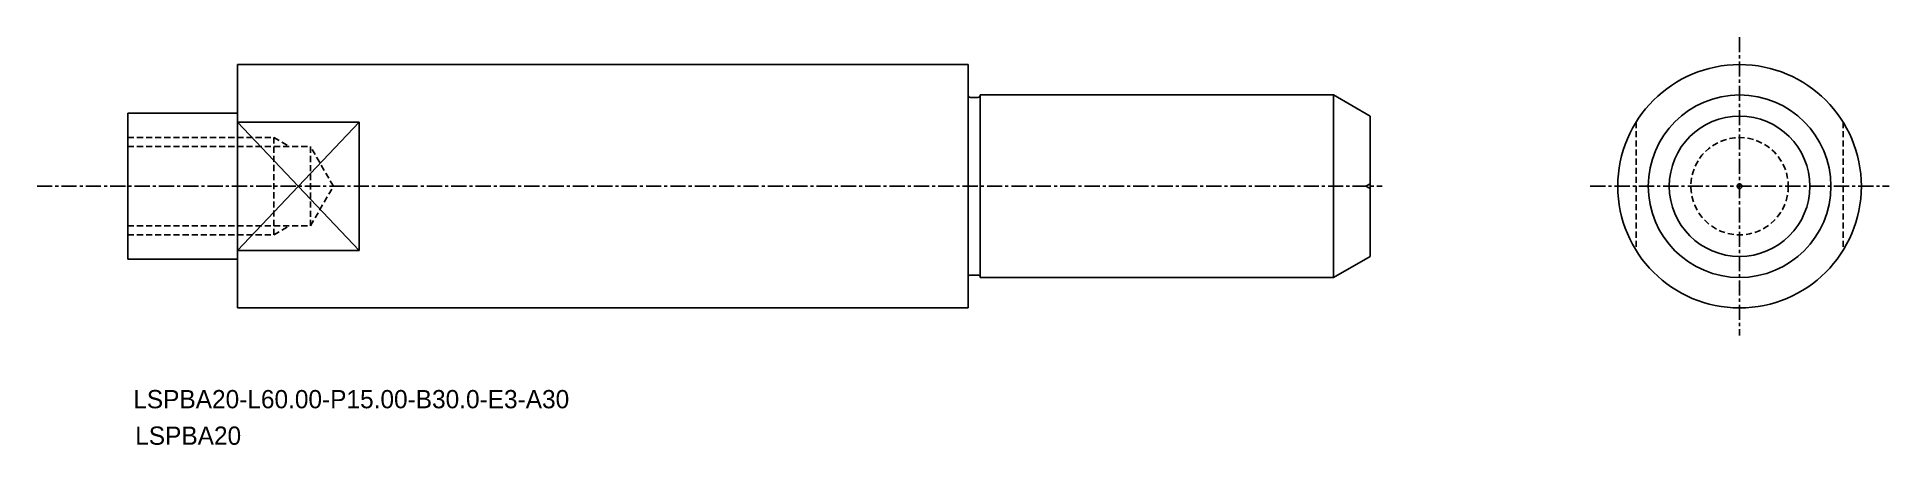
# Model space of a CAD drawing. Extents: x -1238 to -1086, y -625 to -591.
import ezdxf

# ---------------------------------------------------------------- set-up
doc = ezdxf.new("R2010")
doc.units = 0
doc.linetypes.add('CENTER', pattern=[2, 1.25, -0.25, 0.25, -0.25])
doc.linetypes.add('DASHED', pattern=[0.75, 0.5, -0.25])
doc.layers.get('0').update_dxf_attribs({"linetype": 'CONTINUOUS'})
doc.layers.add('CENTER', color=1, linetype='CENTER')

msp = doc.modelspace()

# ---------------------------------------------------------------- linework, layer by layer
for p, q in [((-1221.42, -593.7), (-1221.42, -613.7)), ((-1161.42, -593.7), (-1161.42, -613.7)), ((-1160.42, -596.2), (-1160.42, -611.2)), ((-1128.42, -597.93), (-1131.42, -596.2)), ((-1230.42, -597.7), (-1230.42, -609.7)), ((-1230.42, -597.7), (-1221.42, -597.7)), ((-1211.42, -598.43), (-1221.42, -598.43)), ((-1211.42, -598.43), (-1211.42, -608.97)), ((-1230.42, -609.7), (-1221.42, -609.7)), ((-1211.42, -608.97), (-1221.42, -608.97)), ((-1128.42, -609.47), (-1131.42, -611.2))]:
    msp.add_line(p, q)
at = {"color": 7, "linetype": 'CONTINUOUS'}
for p, q in [((-1221.42, -593.7), (-1161.42, -593.7)), ((-1161.42, -596.19), (-1161.42, -596.2)), ((-1161.22, -596.4), (-1160.62, -596.4)), ((-1160.42, -596.2), (-1160.42, -596.2)), ((-1160.42, -596.2), (-1131.42, -596.2)), ((-1161.42, -611.21), (-1161.42, -611.2)), ((-1161.22, -611), (-1160.62, -611)), ((-1160.42, -611.2), (-1131.42, -611.2)), ((-1160.42, -611.2), (-1160.42, -611.2)), ((-1221.42, -613.7), (-1161.42, -613.7))]:
    msp.add_line(p, q, dxfattribs=at)
at = {"linetype": 'CONTINUOUS'}
for p, q in [((-1131.42, -596.2), (-1131.42, -611.2)), ((-1128.42, -597.93), (-1128.42, -609.47))]:
    msp.add_line(p, q, dxfattribs=at)
at = {"color": 3}
for p, q in [((-1221.42, -598.43), (-1211.42, -608.97)), ((-1221.42, -608.97), (-1211.42, -598.43)), ((-1128.42, -603.51), (-1128.76, -603.7)), ((-1128.42, -603.89), (-1128.76, -603.7))]:
    msp.add_line(p, q, dxfattribs=at)
at = {"color": 3, "linetype": 'DASHED'}
for p, q in [((-1106.58, -598.43), (-1106.58, -608.97)), ((-1089.58, -598.43), (-1089.58, -608.97)), ((-1230.42, -599.7), (-1218.42, -599.7)), ((-1230.42, -600.44), (-1215.42, -600.44)), ((-1218.42, -607.7), (-1218.42, -599.7)), ((-1218.42, -599.7), (-1217.14, -600.44)), ((-1213.54, -603.7), (-1215.42, -600.44)), ((-1215.42, -606.96), (-1215.42, -600.44)), ((-1215.42, -606.96), (-1213.54, -603.7)), ((-1230.42, -606.96), (-1215.42, -606.96)), ((-1230.42, -607.7), (-1218.42, -607.7)), ((-1218.42, -607.7), (-1217.14, -606.96))]:
    msp.add_line(p, q, dxfattribs=at)
at = {"linetype": 'CONTINUOUS'}
msp.add_circle((-1098.08, -603.7), 10, dxfattribs=at)
for radius in [7.5, 5.77, 0.192]:
    msp.add_circle((-1098.08, -603.7), radius)
at = {"color": 3, "linetype": 'DASHED'}
msp.add_circle((-1098.08, -603.7), 4, dxfattribs=at)
at = {"color": 7, "linetype": 'CONTINUOUS'}
for centre, start, end in [((-1161.22, -596.2), 180, 270), ((-1160.62, -596.2), 270, 0), ((-1161.22, -611.2), 90, 180), ((-1160.62, -611.2), 0, 90)]:
    msp.add_arc(centre, 0.2, start, end, dxfattribs=at)
msp.add_point((-1230.42, -603.7), dxfattribs=at)
at = {"layer": 'CENTER', "color": 1, "linetype": 'CENTER'}
for p, q in [((-1098.08, -591.44), (-1098.08, -615.96)), ((-1237.87, -603.7), (-1127.42, -603.7)), ((-1110.34, -603.7), (-1085.81, -603.7))]:
    msp.add_line(p, q, dxfattribs=at)

# ---------------------------------------------------------------- texts
for s, p in [('LSPBA20-L60.00-P15.00-B30.0-E3-A30', (-1229.97, -621.95)), ('LSPBA20', (-1229.81, -624.95))]:
    msp.add_text(s, height=1.5).set_placement(p)

doc.saveas('drawing.dxf')
